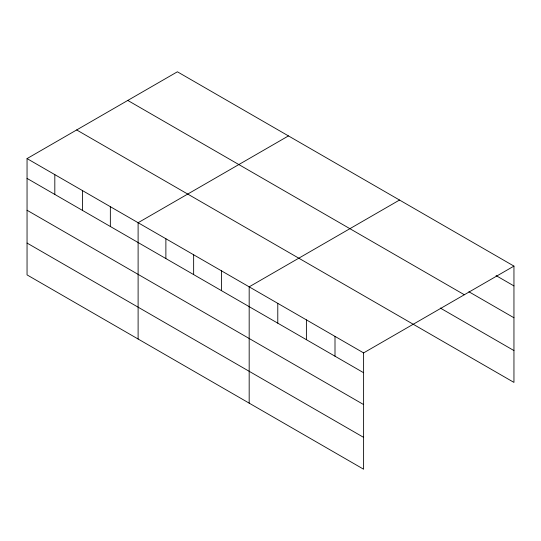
<?xml version="1.0" encoding="UTF-8"?>
<svg xmlns="http://www.w3.org/2000/svg" width="541" height="541" viewBox="0 0 541 541"><rect width="100%" height="100%" fill="white"/><g stroke="black" fill="none" stroke-linecap="round" stroke-linejoin="round"><path stroke-width="0.81" d="M363.606 404.56L363.606 352.901L27.05 158.594L27.05 274.896L363.606 469.209L363.606 404.56L27.05 210.253M76.666 129.948L513.95 382.406L513.95 266.104L177.394 71.791L27.05 158.594M288.454 135.913L138.111 222.716L138.111 339.018M399.522 200.035L249.178 286.838L249.178 403.14M363.606 352.901L513.95 266.104M496.07 275.599L513.95 285.918M468.891 291.748L513.95 317.763M127.777 100.437L464.334 294.744M440.286 308.039L513.95 350.568M27.05 178.408L363.606 372.722M27.05 243.058L363.606 437.365M335.001 336.387L335.001 356.201M306.395 319.866L306.395 339.687M277.783 303.352L277.783 323.173M221.411 270.804L221.411 290.625M193.644 254.777L193.644 274.591M165.877 238.743L165.877 258.564M110.35 206.682L110.35 226.503M82.584 190.655L82.584 210.469M54.817 174.621L54.817 194.442"/></g></svg>
